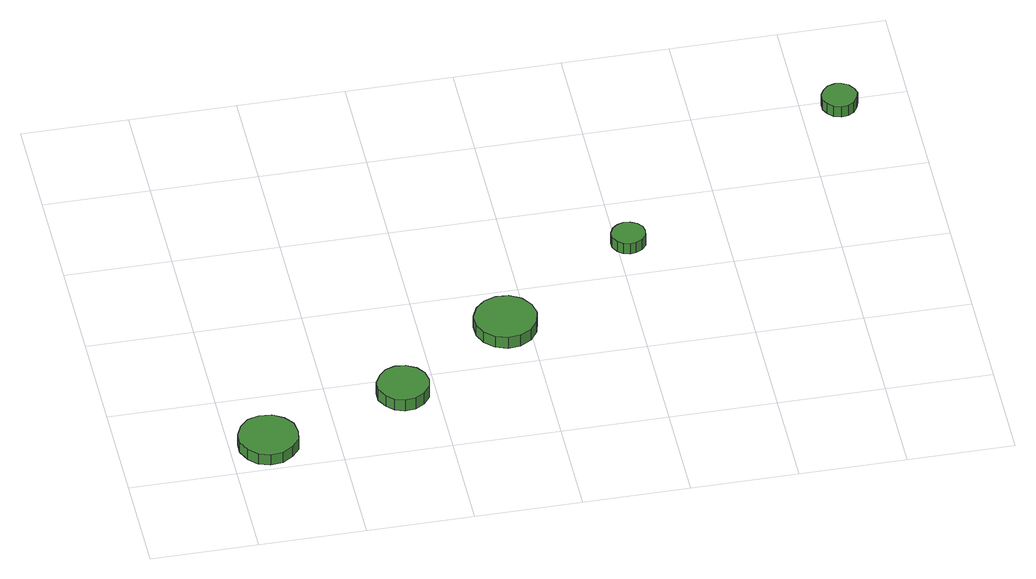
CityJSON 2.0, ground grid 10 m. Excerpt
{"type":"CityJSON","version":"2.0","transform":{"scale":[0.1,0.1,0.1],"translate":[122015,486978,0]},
"CityObjects":{
"tree1":{"type":"SolitaryVegetationObject","attributes":{"function":"something"},"geometry":[{"type":"MultiSurface","lod":"1","boundaries":[[[0,1,2,3,4,5,6,7,8,9,10,11,12,13,14]],[[15,16,17,18,19,20,21,22,23,24,25,26,27,28,29]],[[0,29,28,1]],[[1,28,27,2]],[[2,27,26,3]],[[3,26,25,4]],[[4,25,24,5]],[[5,24,23,6]],[[6,23,22,7]],[[7,22,21,8]],[[8,21,20,9]],[[9,20,19,10]],[[10,19,18,11]],[[11,18,17,12]],[[12,17,16,13]],[[13,16,15,14]],[[14,15,29,0]]]}]},
"tree2":{"type":"SolitaryVegetationObject","attributes":{"function":"something"},"geometry":[{"type":"MultiSurface","lod":"1","boundaries":[[[30,31,32,33,34,35,36,37,38,39,40,41,42,43,44]],[[45,46,47,48,49,50,51,52,53,54,55,56,57,58,59]],[[30,59,58,31]],[[31,58,57,32]],[[32,57,56,33]],[[33,56,55,34]],[[34,55,54,35]],[[35,54,53,36]],[[36,53,52,37]],[[37,52,51,38]],[[38,51,50,39]],[[39,50,49,40]],[[40,49,48,41]],[[41,48,47,42]],[[42,47,46,43]],[[43,46,45,44]],[[44,45,59,30]]]}]},
"tree3":{"type":"SolitaryVegetationObject","attributes":{"function":"something"},"geometry":[{"type":"MultiSurface","lod":"1","boundaries":[[[60,61,62,63,64,65,66,67,68,69,70,71,72,73,74]],[[75,76,77,78,79,80,81,82,83,84,85,86,87,88,89]],[[60,89,88,61]],[[61,88,87,62]],[[62,87,86,63]],[[63,86,85,64]],[[64,85,84,65]],[[65,84,83,66]],[[66,83,82,67]],[[67,82,81,68]],[[68,81,80,69]],[[69,80,79,70]],[[70,79,78,71]],[[71,78,77,72]],[[72,77,76,73]],[[73,76,75,74]],[[74,75,89,60]]]}]},
"tree4":{"type":"SolitaryVegetationObject","attributes":{"function":"something"},"geometry":[{"type":"MultiSurface","lod":"1","boundaries":[[[90,91,92,93,94,95,96,97,98,99,100,101,102,103,104]],[[105,106,107,108,109,110,111,112,113,114,115,116,117,118,119]],[[90,119,118,91]],[[91,118,117,92]],[[92,117,116,93]],[[93,116,115,94]],[[94,115,114,95]],[[95,114,113,96]],[[96,113,112,97]],[[97,112,111,98]],[[98,111,110,99]],[[99,110,109,100]],[[100,109,108,101]],[[101,108,107,102]],[[102,107,106,103]],[[103,106,105,104]],[[104,105,119,90]]]}]},
"tree5":{"type":"SolitaryVegetationObject","attributes":{"function":"something"},"geometry":[{"type":"MultiSurface","lod":"1","boundaries":[[[120,121,122,123,124,125,126,127,128,129,130,131,132,133,134]],[[135,136,137,138,139,140,141,142,143,144,145,146,147,148,149]],[[120,149,148,121]],[[121,148,147,122]],[[122,147,146,123]],[[123,146,145,124]],[[124,145,144,125]],[[125,144,143,126]],[[126,143,142,127]],[[127,142,141,128]],[[128,141,140,129]],[[129,140,139,130]],[[130,139,138,131]],[[131,138,137,132]],[[132,137,136,133]],[[133,136,135,134]],[[134,135,149,120]]]}]}
},
"vertices":[
[63,31,20],[61,43,20],[54,52,20],[44,58,20],[32,59,20],[21,56,20],[13,48,20],[8,37,20],[8,26,20],[13,15,20],[21,7,20],[32,4,20],[44,5,20],[54,11,20],[61,20,20],[61,20,8],[54,11,8],[44,5,8],[32,4,8],[21,7,8],[13,15,8],[8,26,8],[8,37,8],[13,48,8],[21,56,8],[32,59,8],[44,58,8],[54,52,8],[61,43,8],[63,31,8],
[193,76,22],[191,86,22],[185,94,22],[176,99,22],[166,100,22],[157,97,22],[150,90,22],[145,81,22],[145,71,22],[150,62,22],[157,55,22],[166,52,22],[176,53,22],[185,58,22],[191,66,22],[191,66,9],[185,58,9],[176,53,9],[166,52,9],[157,55,9],[150,62,9],[145,71,9],[145,81,9],[150,90,9],[157,97,9],[166,100,9],[176,99,9],[185,94,9],[191,86,9],[193,76,9],
[308,150,20],[305,162,20],[298,172,20],[287,178,20],[275,179,20],[264,175,20],[255,167,20],[250,156,20],[250,144,20],[255,133,20],[264,125,20],[275,121,20],[287,122,20],[298,128,20],[305,138,20],[305,138,7],[298,128,7],[287,122,7],[275,121,7],[264,125,7],[255,133,7],[250,144,7],[250,156,7],[255,167,7],[264,175,7],[275,179,7],[287,178,7],[298,172,7],[305,162,7],[308,150,7],
[426,242,20],[425,248,20],[421,253,20],[415,256,20],[409,257,20],[403,255,20],[398,251,20],[395,245,20],[395,238,20],[398,232,20],[403,228,20],[409,226,20],[415,227,20],[421,230,20],[425,235,20],[425,235,8],[421,230,8],[415,227,8],[409,226,8],[403,228,8],[398,232,8],[395,238,8],[395,245,8],[398,251,8],[403,255,8],[409,257,8],[415,256,8],[421,253,8],[425,248,8],[426,242,8],
[653,394,18],[651,400,18],[647,406,18],[641,409,18],[635,410,18],[628,408,18],[623,403,18],[620,397,18],[620,390,18],[623,384,18],[628,379,18],[635,377,18],[641,378,18],[647,381,18],[651,387,18],[651,387,6],[647,381,6],[641,378,6],[635,377,6],[628,379,6],[623,384,6],[620,390,6],[620,397,6],[623,403,6],[628,408,6],[635,410,6],[641,409,6],[647,406,6],[651,400,6],[653,394,6]
]}
